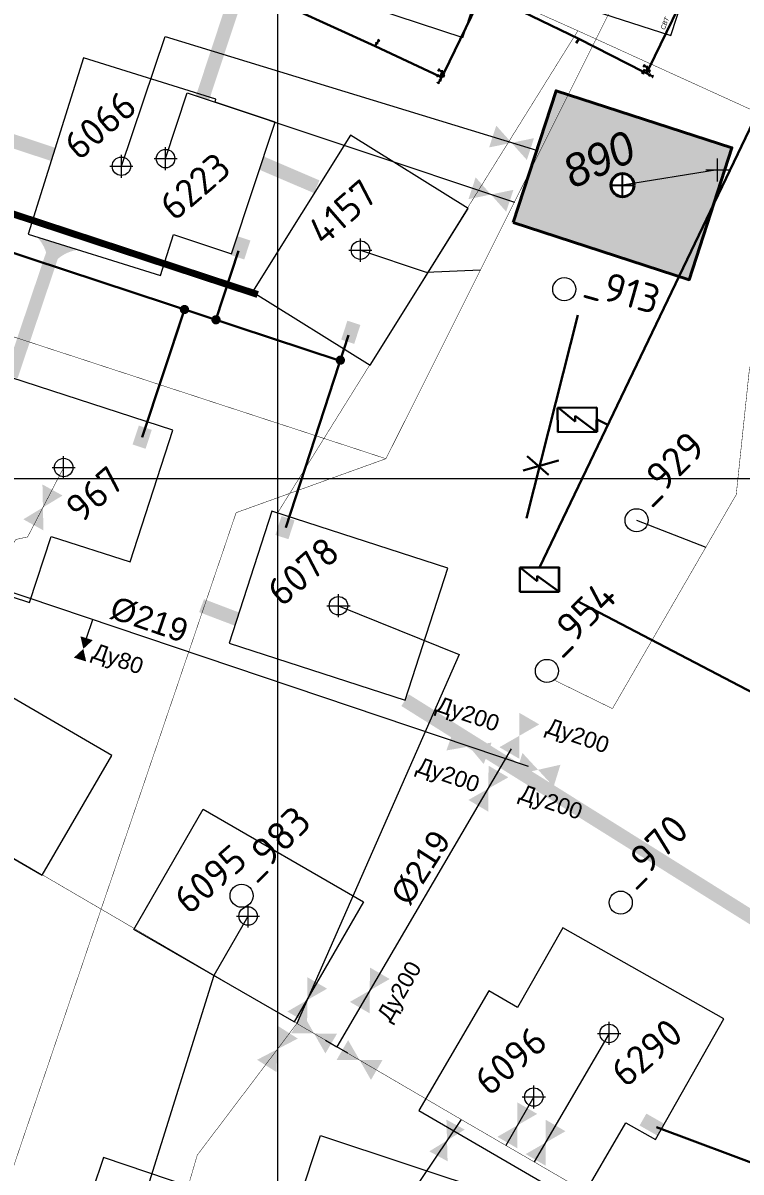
# Model space of a CAD drawing. Header units: millimetres. Extents: x 519 to 9564855, y -810 to 5021775.
# Drawn here: x 9524889.9 to 9525200.6, y 5000699.9 to 5001197.2 of the extents above; entities that cross this region are included whole.
import ezdxf
from ezdxf.enums import TextEntityAlignment as Align

# ---------------------------------------------------------------- set-up
doc = ezdxf.new("R2010")
doc.units = ezdxf.units.MM
doc.header["$LTSCALE"] = 2
doc.header["$MEASUREMENT"] = 0
doc.header["$PDMODE"] = 2
doc.header["$PDSIZE"] = 5
doc.linetypes.add('1', pattern=[0])
for name, color, linetype in [('160 скважин на 2012 год', 7, 'Continuous'), ('164 скв. на 2011 год (измененные)', 121, 'Continuous'), ('Existing roads', 41, 'Continuous'), ('GRID_PULKOVO', 7, 'Continuous'), ('OilColl&Flowlines', 3, 'Continuous'), ('OLD WELLS(dr.bfr2000)', 24, 'Continuous'), ('stage 7.frame', 7, 'Continuous'), ('Скважины на 2013 год.', 21, '1'), ('Скважины на 2014 год', 70, 'Continuous'), ('Скважины на 2015 год', 7, 'Continuous')]:
    doc.layers.add(name, color=color, linetype=linetype)
for name, color, linetype, lineweight in [('160 скважин на2012 год.Выкидные линии', 5, 'Continuous', 30), ('WELLS(drilled after 2000y)', 6, 'Continuous', 40), ('Нефтепровод Fiberclass', 14, 'g5_122_n', 30), ('Новый водовод', 5, 'g_122_vpr', 30), ('Скважины на 2023 год', 201, 'Continuous', 20), ('Скважины на 2024 год-125', 10, 'Continuous', 40), ('СНГ_трубопроводы', 244, 'Continuous', 50), ('ТХ_Проект. НГ', 244, 'g_122_n', 50), ('Электро', 1, 'Continuous', 30), ('Электроснаб', 1, 'Continuous', 18), ('Электроснабжене', 1, 'Continuous', 18)]:
    doc.layers.add(name, color=color, linetype=linetype, lineweight=lineweight)
doc.styles.add('92051501$0$STANDARD', font='simplex.shx')
doc.styles.add('Arial', font='arial.ttf', dxfattribs={"height": 30})
doc.styles.add('Elect', font='isocpeur.ttf')
doc.styles.add('GeoApp', font='', dxfattribs={"height": 1})
doc.styles.add('Line_GUGK', font='')
doc.styles.get('GeoApp').set_extended_font_data('D431', italic=True)
doc.styles.get('Line_GUGK').set_extended_font_data('Bm431', italic=True)
doc.linetypes.add('g5_122_n', pattern='A,1,-1,1.5,-0.3,["Н",GeoApp,S=1,R=0,X=0,Y=-0.5],-1.5,1.5,-1,4,-1,4,-1,3', length=20.8)
doc.linetypes.add('g_122_n', pattern='A,2,-2,3,-0.6,["Н",Line_GUGK,S=2,R=0,X=0,Y=-1],-3,3,-2,8,-2,8,-2,6', length=41.6)
doc.linetypes.add('g_122_vpr', pattern='A,2,-2,3,-0.6,["Впр",Line_GUGK,S=2,R=0,X=0,Y=-1],-6.4,3,-2,8,-2,8,-2,6', length=45)
doc.linetypes.add('WTR_LINE', pattern='A,0.5,-0.2,["W",92051501$0$STANDARD,S=0.1,R=0,X=-0.1,Y=-0.05],-0.05', length=0.75)

# ---------------------------------------------------------------- blocks, each defined once
blk = doc.blocks.new('Z')
at = {"lineweight": 9}
h = blk.add_hatch(dxfattribs=at)
h.set_pattern_fill('ANSI31', color=256, scale=0.05, style=0)
h.set_pattern_definition([(45, (13.5061613, 46.7154025), (-0.0044194174, 0.0044194174), [])])
h.paths.add_polyline_path([(-0.34, -0.18), (-0.34, 0.18), (-0.01, 0)])
h.paths.add_polyline_path([(0.01, 0), (0.34, -0.18), (0.34, 0.18)])
at = {"color": 7, "lineweight": 13, "flags": 128}
blk.add_lwpolyline([(-0.35, -0.19), (-0.35, 0.19), (0.35, -0.19), (0.35, 0.19), (-0.35, -0.19)], dxfattribs=at)

msp = doc.modelspace()

# ---------------------------------------------------------------- hatches: boundary and pattern name
at = {"layer": 'Existing roads', "lineweight": 0}
h = msp.add_hatch(color=256, dxfattribs=at)
h.paths.add_polyline_path([(9524902.13539, 5001094.45329), (9524900.54815, 5001095.05005, 0.155118741), (9524896.0155, 5001104.58706), (9524904.5711, 5001101.83392)])
h.paths.add_polyline_path([(9524903.66109, 5001093.87966), (9524902.13539, 5001094.45329), (9524904.5711, 5001101.83392), (9524913.36703, 5001099.00344, 0.161550784)])
at = {"layer": 'Скважины на 2024 год-125', "linetype": 'ByBlock', "lineweight": 0, "true_color": 0xadddf7}
h = msp.add_hatch(color=141, dxfattribs=at)
h.dxf.hatch_style = 1
h.paths.add_polyline_path([(9525196.61277, 5001143.17102), (9525120.52825, 5001167.89238), (9525101.98723, 5001110.82898), (9525178.07175, 5001086.10762)])
h.paths.add_polyline_path([(9525154.3, 5001127, -1), (9525144.3, 5001127, -1)], flags=16)
at = {"layer": 'Электро'}
for points in [[(9524980.00875, 5001096.72967), (9524985.62098, 5001094.87268), (9524988.32821, 5001103.05454), (9524982.71598, 5001104.91153)], [(9524937.3226, 5001014.77604), (9524942.93484, 5001012.91906), (9524945.64206, 5001021.10091), (9524940.02983, 5001022.9579)]]:
    msp.add_hatch(color=256, dxfattribs=at).paths.add_polyline_path(points)
at = {"layer": 'Электро', "ltscale": 0.5}
for points in [[(9525027.5995, 5001060.1606), (9525033.22187, 5001058.33455), (9525035.88401, 5001066.53119), (9525030.26163, 5001068.35724)], [(9524999.12486, 5000975.61975), (9525004.74724, 5000973.79369), (9525007.40937, 5000981.99033), (9525001.787, 5000983.81639)], [(9525164.16896, 5000715.80286), (9525167.09352, 5000720.94022), (9525159.60395, 5000725.20383), (9525156.67939, 5000720.06647)]]:
    msp.add_hatch(color=256, dxfattribs=at).paths.add_polyline_path(points)
at = {"layer": 'Электроснаб', "linetype": 'ByBlock', "lineweight": 0}
for points in [[(9524980.00875, 5001096.72967), (9524985.62098, 5001094.87268), (9524988.32821, 5001103.05454), (9524982.71598, 5001104.91153)], [(9524937.3226, 5001014.77604), (9524942.93484, 5001012.91906), (9524945.64206, 5001021.10091), (9524940.02983, 5001022.9579)]]:
    msp.add_hatch(color=1, dxfattribs=at).paths.add_polyline_path(points)
at = {"layer": 'Электроснаб', "linetype": 'ByBlock', "lineweight": 0, "ltscale": 0.5}
for points in [[(9525027.5995, 5001060.1606), (9525033.22187, 5001058.33455), (9525035.88401, 5001066.53119), (9525030.26163, 5001068.35724)], [(9524999.12486, 5000975.61975), (9525004.74724, 5000973.79369), (9525007.40937, 5000981.99033), (9525001.787, 5000983.81639)], [(9525164.16896, 5000715.80286), (9525167.09352, 5000720.94022), (9525159.60395, 5000725.20383), (9525156.67939, 5000720.06647)]]:
    msp.add_hatch(color=1, dxfattribs=at).paths.add_polyline_path(points)
at = {"layer": 'Электроснабжене', "linetype": 'ByBlock', "lineweight": 0}
for points in [[(9524980.00875, 5001096.72967), (9524985.62098, 5001094.87268), (9524988.32821, 5001103.05454), (9524982.71598, 5001104.91153)], [(9524937.3226, 5001014.77604), (9524942.93484, 5001012.91906), (9524945.64206, 5001021.10091), (9524940.02983, 5001022.9579)]]:
    msp.add_hatch(color=1, dxfattribs=at).paths.add_polyline_path(points)
at = {"layer": 'Электроснабжене', "linetype": 'ByBlock', "lineweight": 0, "ltscale": 0.5}
for points in [[(9525027.5995, 5001060.1606), (9525033.22187, 5001058.33455), (9525035.88401, 5001066.53119), (9525030.26163, 5001068.35724)], [(9524999.12486, 5000975.61975), (9525004.74724, 5000973.79369), (9525007.40937, 5000981.99033), (9525001.787, 5000983.81639)], [(9525164.16896, 5000715.80286), (9525167.09352, 5000720.94022), (9525159.60395, 5000725.20383), (9525156.67939, 5000720.06647)]]:
    msp.add_hatch(color=1, dxfattribs=at).paths.add_polyline_path(points)

# ---------------------------------------------------------------- linework, layer by layer
at = {"color": 3, "linetype": 'ByBlock', "lineweight": 0, "ltscale": 80}
msp.add_lwpolyline([(9524951.6, 5001138.5), (9524961.00138, 5001166.91308), (9525102.49846, 5001119.61509)], dxfattribs=at)
at = {"color": 3, "lineweight": 0, "const_width": 0.2}
for points in [[(9524760.836, 5000909.033), (9524802.246, 5000884.82), (9524805.995, 5000890.895), (9524809.991, 5000888.538), (9524806.519, 5000882.38), (9524826.889, 5000870.276), (9524886.787, 5000973.688), (9524891.927, 5000974.783), (9524907.5, 5001004.8)], [(9524826.889, 5000870.276), (9525079.476, 5000722.676), (9525079.476, 5000722.676), (9525079.476, 5000722.676)], [(9525079.476, 5000722.676), (9525148.287, 5000682.653), (9525151.999, 5000688.674), (9525155.961, 5000686.402), (9525152.466, 5000680.179), (9525295.689, 5000596.242), (9525295.689, 5000596.242)]]:
    msp.add_lwpolyline(points, dxfattribs=at)
at = {"layer": '160 скважин на 2012 год', "color": 0, "linetype": 'ByBlock', "lineweight": 0, "elevation": 0.00005}
for points in [[(9524875.72887, 5001036.16593), (9524860.48097, 5001041.13811), (9524835.66931, 5000965.04954), (9524892.73574, 5000946.44079), (9524902.04612, 5000974.99243)], [(9525150.71951, 5000721.25113), (9525163.56447, 5000713.99223), (9525193.09566, 5000766.24901), (9525123.41996, 5000805.62393), (9525103.92206, 5000771.12153)], [(9524965.62645, 5000628.93816), (9524981.2659, 5000623.63401), (9525000.54454, 5000680.47762), (9524924.75305, 5000706.18247), (9524919.98934, 5000692.13653)]]:
    msp.add_lwpolyline(points, dxfattribs=at)
at = {"layer": '160 скважин на 2012 год', "color": 0, "linetype": 'ByBlock', "lineweight": 0}
msp.add_circle((9525143.5, 5000759.9), 4, dxfattribs=at)
msp.add_point((9525143.5, 5000759.9), dxfattribs=at)
at = {"layer": '160 скважин на2012 год.Выкидные линии', "color": 3, "linetype": 'ByBlock', "lineweight": 0, "ltscale": 80, "const_width": 0.2}
msp.add_lwpolyline([(9524953, 5000665), (9524965.30577, 5000707.24628), (9525008.44491, 5000764.24547)], dxfattribs=at)
at = {"layer": '160 скважин на2012 год.Выкидные линии', "color": 3, "linetype": 'ByBlock', "lineweight": 0, "ltscale": 80}
msp.add_lwpolyline([(9525143.5, 5000759.9), (9525111.1379, 5000704.26028)], dxfattribs=at)
at = {"layer": '164 скв. на 2011 год (измененные)', "color": 0, "linetype": 'ByBlock', "lineweight": 0, "elevation": 0.00005}
for points in [[(9524955.04126, 5001105.66086), (9524980.1727, 5001097.34532), (9524999.02814, 5001154.33072), (9524973.00082, 5001162.94269)], [(9524879.95165, 5000838.90577), (9524898.18541, 5000828.34347), (9524928.3716, 5000880.22464), (9524859.1967, 5000920.4729), (9524829.01051, 5000868.59173), (9524862.79265, 5000848.90556)]]:
    msp.add_lwpolyline(points, dxfattribs=at)
at = {"layer": '164 скв. на 2011 год (измененные)', "color": 0, "linetype": 'ByBlock', "lineweight": 0}
msp.add_circle((9524951.6, 5001138.5), 4, dxfattribs=at)
msp.add_point((9524951.6, 5001138.5), dxfattribs=at)
at = {"layer": 'Existing roads', "linetype": 'ByBlock', "lineweight": 0, "const_width": 6, "flags": 128}
for points in [[(9524988.18027, 5001227.09315), (9524967.57245, 5001164.73883)], [(9524824.04407, 5001166.4255), (9524903.0285, 5001140.32151)], [(9524967.17726, 5000945.04228), (9524982.48333, 5000939.22075)], [(9525055.21178, 5000904.13582), (9525516.29964, 5000615.17589)]]:
    msp.add_lwpolyline(points, dxfattribs=at)
at = {"layer": 'Existing roads', "linetype": 'ByBlock', "lineweight": 0, "const_width": 6, "elevation": 0.00005, "flags": 128}
msp.add_lwpolyline([(9524993.1453, 5001136.55146), (9525017.01714, 5001126.33637)], dxfattribs=at)
at = {"layer": 'Existing roads', "lineweight": 0, "const_width": 5.7, "flags": 128}
msp.add_lwpolyline([(9524884.84429, 5001044.26016), (9524904.30132, 5001102.01524)], dxfattribs=at)
at = {"layer": 'GRID_PULKOVO', "lineweight": 0}
for p, q in [((9525000, 5011000), (9525000, 4992000)), ((9519000, 5001000), (9533000, 5001000))]:
    msp.add_line(p, q, dxfattribs=at)
at = {"layer": 'OilColl&Flowlines', "linetype": 'ByBlock', "lineweight": 0, "ltscale": 5}
msp.add_line((9524972.55704, 5000785.15443), (9524987.3, 5000810.7), dxfattribs=at)
at = {"layer": 'OilColl&Flowlines', "linetype": 'ByBlock', "lineweight": 0}
msp.add_line((9525079.476, 5000722.676), (9525047.2, 5000674.6), dxfattribs=at)
at = {"layer": 'OilColl&Flowlines', "lineweight": 0}
for points in [[(9525094.6846, 5001152.762), (9525101.29008, 5001145.34598), (9525091.56487, 5001143.33348)], [(9525111.01529, 5001147.35848), (9525107.89556, 5001137.92995), (9525101.29008, 5001145.34598)], [(9525085.74982, 5001130.38641), (9525092.3553, 5001122.97038), (9525082.6301, 5001120.95789)], [(9525102.08051, 5001124.98288), (9525098.96078, 5001115.55436), (9525092.3553, 5001122.97038)], [(9524898.33606, 5000997.4704), (9524907.03988, 5000992.68781), (9524898.54612, 5000987.54137)], [(9524890.05235, 5000982.39494), (9524898.54612, 5000987.54137), (9524898.75618, 5000977.61234)], [(9525081.03098, 5000718.28603), (9525073.36635, 5000713.5755), (9525073.11923, 5000722.56853)], [(9525073.61347, 5000704.58248), (9525065.70172, 5000708.86498), (9525073.36635, 5000713.5755)]]:
    msp.add_solid(points, dxfattribs=at)
at = {"layer": 'OilColl&Flowlines', "color": 5, "linetype": 'ByBlock', "lineweight": 0}
for points in [[(9524914.7887, 5000931.77407, -0.29243), (9524920.12348, 5000930.11661, -0.29243), (9524916.02069, 5000926.32528, -0.29243)], [(9524911.9179, 5000922.53395, -0.29243), (9524916.02069, 5000926.32528, -0.29243), (9524917.25269, 5000920.87649, -0.29243)], [(9525113.2572, 5000893.65567, -0.29243), (9525104.64601, 5000888.70822, -0.29243), (9525104.667, 5000898.63946, -0.29243)], [(9525073.08613, 5000882.35598, -0.29243), (9525082.86753, 5000884.07476, -0.29243), (9525076.48832, 5000891.68631, -0.29243)], [(9525089.24673, 5000876.46322, -0.29243), (9525092.64892, 5000885.79355, -0.29243), (9525082.86753, 5000884.07476, -0.29243)], [(9525104.62503, 5000878.77699, -0.29243), (9525096.03482, 5000883.76078, -0.29243), (9525104.64601, 5000888.70822, -0.29243)], [(9525103.05835, 5000871.80259, -0.29243), (9525106.00494, 5000881.28666, -0.29243), (9525112.74509, 5000873.9928, -0.29243)], [(9525119.48523, 5000866.69895, -0.29243), (9525112.74509, 5000873.9928, -0.29243), (9525122.43182, 5000876.18301, -0.29243)], [(9525091.17099, 5000855.9129, -0.29243), (9525091.25401, 5000865.84381, -0.29243), (9525082.61208, 5000860.95026, -0.29243)], [(9525048.57441, 5000783.45221), (9525039.96322, 5000778.50476), (9525039.9842, 5000788.436)], [(9525039.94223, 5000768.57353), (9525031.35202, 5000773.55732), (9525039.96322, 5000778.50476)], [(9525010.96359, 5000768.52492), (9525005.92623, 5000759.96601), (9525015.85714, 5000759.88299)], [(9525025.78805, 5000759.79997), (9525015.85714, 5000759.88299), (9525020.7507, 5000751.24106)], [(9525030.57424, 5000757.00315), (9525035.52169, 5000748.39195), (9525025.59045, 5000748.41294)], [(9525045.45292, 5000748.37097), (9525040.46913, 5000739.78076), (9525035.52169, 5000748.39195)]]:
    msp.add_solid(points, dxfattribs=at)
at = {"layer": 'OilColl&Flowlines', "linetype": 'ByBlock', "lineweight": 0}
for points in [[(9525021.48759, 5000779.27194), (9525012.8764, 5000774.32449), (9525012.89738, 5000784.25573)], [(9525012.85541, 5000764.39326), (9525004.26521, 5000769.37705), (9525012.8764, 5000774.32449)], [(9525008.80457, 5000757.68181), (9525000, 5000753.08731), (9525000.42333, 5000763.00954)], [(9524999.57667, 5000743.16509), (9524991.19543, 5000748.49282), (9525000, 5000753.08731)], [(9525112.39456, 5000725.07113), (9525103.78337, 5000720.12368), (9525103.80435, 5000730.05491)], [(9525124.61449, 5000717.57275), (9525116.0033, 5000712.6253), (9525116.02428, 5000722.55653)], [(9525103.76238, 5000710.19245), (9525095.17217, 5000715.17624), (9525103.78337, 5000720.12368)], [(9525115.98232, 5000702.69407), (9525107.39211, 5000707.67786), (9525116.0033, 5000712.6253)]]:
    msp.add_solid(points, dxfattribs=at)
at = {"layer": 'OLD WELLS(dr.bfr2000)', "lineweight": 0}
for centre in [(9525124.1, 5001082), (9525155.4, 5000982), (9525116.6, 5000916.8), (9524984.5, 5000819.5), (9525148.5, 5000816.5)]:
    msp.add_circle(centre, 5, dxfattribs=at)
at = {"layer": 'WELLS(drilled after 2000y)', "color": 6, "linetype": 'ByBlock', "lineweight": 0, "ltscale": 50}
msp.add_line((9525155.4, 5000982), (9525185.32357, 5000970.31824), dxfattribs=at)
at = {"layer": 'WELLS(drilled after 2000y)', "color": 0, "linetype": 'ByBlock', "lineweight": 0}
for points in [[(9525014.09846, 5001246.04734), (9525004.18202, 5001216.07759), (9525080.16254, 5001190.93701), (9525099.01798, 5001247.92241), (9525059.51631, 5001260.9928)], [(9524902.05789, 5000975.02851), (9524936.31178, 5000963.93582), (9524954.79691, 5001021.01734), (9524878.68822, 5001045.66418), (9524875.62346, 5001036.2003)]]:
    msp.add_lwpolyline(points, dxfattribs=at)
at = {"layer": 'WELLS(drilled after 2000y)', "color": 6, "linetype": 'ByBlock', "lineweight": 0, "ltscale": 50, "const_width": 0.2}
for points in [[(9525129.97404, 5001193.83582), (9525087.40966, 5001212.83944)], [(9525144.93458, 5000900.46316), (9525198.49058, 5000993.09134), (9525204.24745, 5001048.00357), (9525250.16334, 5001139.09355)], [(9525144.93458, 5000900.46316), (9525119.67471, 5000912.85714)]]:
    msp.add_lwpolyline(points, dxfattribs=at)
at = {"layer": 'WELLS(drilled after 2000y)', "color": 6, "linetype": 'ByBlock', "lineweight": 0, "ltscale": 5, "const_width": 0.2}
msp.add_lwpolyline([(9525000, 5000985.08316), (9525129.97404, 5001193.83582), (9525129.97404, 5001193.83582), (9525340.44892, 5001097.97144), (9525431.91157, 5001056.42043), (9525449.5737, 5001037.52868), (9525675.67765, 5000934.6278), (9525677.27178, 5000933.90294), (9525744.09051, 5000863.14664), (9526124.34331, 5000689.43657), (9526177.94203, 5000632.05907), (9526370.8544, 5000530.5347)], dxfattribs=at)
at = {"layer": 'WELLS(drilled after 2000y)', "color": 0, "linetype": 'ByBlock', "lineweight": 0, "flags": 128}
msp.add_lwpolyline([(9525049.30448, 5000642.29151), (9524999.78202, 5000658.67759), (9525018.63745, 5000715.66299), (9525094.61798, 5000690.52241), (9525079.01794, 5000643.37556)], dxfattribs=at)
at = {"layer": 'WELLS(drilled after 2000y)', "color": 0, "linetype": 'ByBlock', "lineweight": 0}
msp.add_circle((9524907.5, 5001004.8), 4, dxfattribs=at)
msp.add_point((9524907.5, 5001004.8), dxfattribs=at)
at = {"layer": 'Нефтепровод Fiberclass', "elevation": -0.8405}
for points in [[(9525181.56732, 5001221.10158), (9525180.97027, 5001219.45497), (9525160.71551, 5001177.53843), (9525160.37057, 5001176.61576), (9525159.61849, 5001175.41631), (9525160.94267, 5001174.81913)], [(9524988.12305, 5001212.10904), (9524989.08887, 5001211.5513), (9525042.30726, 5001187.10486), (9525069.93591, 5001174.11654), (9525070.90641, 5001173.47978), (9525071.39468, 5001174.59307), (9525072.14928, 5001175.71315), (9525088.37617, 5001209.59531), (9525088.8372, 5001210.64298), (9525089.76185, 5001210.03783), (9525130.40771, 5001190.34269), (9525158.42583, 5001176.10603), (9525159.61849, 5001175.41631)]]:
    msp.add_lwpolyline(points, dxfattribs=at)
at = {"layer": 'Нефтепровод Fiberclass', "ltscale": 0.5}
for points, elevation in [([(9525129.23013, 5001188.469), (9525130.40771, 5001190.34269)], -2.1836), ([(9525042.86818, 5001188.3362), (9525042.30726, 5001187.10486), (9525042.30726, 5001187.10486)], -1.2055), ([(9525071.24762, 5001176.17311), (9525072.14928, 5001175.71315)], -1.218), ([(9525160.01679, 5001177.98733), (9525160.71551, 5001177.53843)], -1.2359), ([(9525070.42061, 5001172.61448), (9525070.90641, 5001173.47978)], -1.7907)]:
    msp.add_lwpolyline(points, dxfattribs=dict(at, elevation=elevation))
at = {"layer": 'Новый водовод', "color": 5, "linetype": 'WTR_LINE', "lineweight": 0, "ltscale": 40, "const_width": 3}
msp.add_lwpolyline([(9524632.85739, 5001197.79891), (9524991.48375, 5001079.68459)], dxfattribs=at)
at = {"layer": 'Скважины на 2013 год.', "color": 3, "linetype": 'ByBlock', "lineweight": 0, "ltscale": 5}
for p, q in [((9524932.5, 5001135.2), (9524951.43891, 5001191.38401)), ((9524951.43891, 5001191.38401), (9525112.11542, 5001142.09204)), ((9525035.9, 5001098.9), (9525064.3387, 5001089.34803)), ((9525064.3387, 5001089.34803), (9525087.85656, 5001090.36337)), ((9525026.4, 5000945), (9525078.6119, 5000923.83417)), ((9525078.6119, 5000923.83417), (9525008.44491, 5000764.24547)), ((9525110.9, 5000732.4), (9525098.74811, 5000711.46663))]:
    msp.add_line(p, q, dxfattribs=at)
at = {"layer": 'Скважины на 2013 год.', "color": 5, "linetype": 'ByBlock', "lineweight": 0, "ltscale": 5}
for p, q in [((9524917.45609, 5000930.94534, -0.29243), (9524920.16634, 5000938.97707, -0.29243)), ((9525020.86289, 5000756.92675), (9525025.67586, 5000754.11428)), ((9525030.48883, 5000751.3018), (9525025.67586, 5000754.11428))]:
    msp.add_line(p, q, dxfattribs=at)
at = {"layer": 'Скважины на 2013 год.', "color": 0, "linetype": 'ByBlock', "lineweight": 0}
for points in [[(9524973.00082, 5001162.94269), (9524973.3928, 5001164.19289), (9524916.14081, 5001182.14309), (9524892.2072, 5001105.80711), (9524949.45919, 5001087.85691), (9524955.04126, 5001105.66086)], [(9525103.92206, 5000771.12153), (9525091.41256, 5000778.40528), (9525061.2393, 5000726.54417), (9525130.38745, 5000686.31316), (9525150.71951, 5000721.25113)]]:
    msp.add_lwpolyline(points, dxfattribs=at)
for points in [[(9525031.64834, 5001148.71891), (9524989.26431, 5001080.86912), (9525040.15166, 5001049.08109), (9525082.53569, 5001116.93088)], [(9524979.10309, 5000928.78266), (9525055.21178, 5000904.13582), (9525073.69691, 5000961.21734), (9524997.58822, 5000985.86418)]]:
    msp.add_lwpolyline(points, close=True, dxfattribs=at)
for centre in [(9524932.5, 5001135.2), (9525035.9, 5001098.9), (9525026.4, 5000945), (9525110.9, 5000732.35922)]:
    msp.add_circle(centre, 4, dxfattribs=at)
for p in [(9524932.5, 5001135.2), (9525035.9, 5001098.9), (9525026.4, 5000945), (9525110.9, 5000732.4)]:
    msp.add_point(p, dxfattribs=at)
at = {"layer": 'Скважины на 2014 год', "color": 0, "linetype": 'ByBlock', "lineweight": 0}
msp.add_lwpolyline([(9524937.88103, 5000804.90684), (9524967.88897, 5000856.89132), (9525037.20161, 5000816.88074), (9525007.19367, 5000764.89626), (9524937.88103, 5000804.90684)], dxfattribs=at)
msp.add_circle((9524987.3, 5000810.7), 4, dxfattribs=at)
msp.add_point((9524987.3, 5000810.7), dxfattribs=at)
at = {"layer": 'Скважины на 2015 год', "color": 3, "linetype": 'ByBlock', "lineweight": 0, "ltscale": 5}
msp.add_line((9524932.5, 5000656.6), (9524972.55704, 5000785.15443), dxfattribs=at)
at = {"layer": 'Скважины на 2023 год', "color": 0, "linetype": 'ByBlock', "lineweight": 0}
msp.add_lwpolyline([(9525094.10241, 5001216.44789), (9525170.18693, 5001191.72653), (9525188.72795, 5001248.78992), (9525112.64343, 5001273.51128)], close=True, dxfattribs=at)
at = {"layer": 'Скважины на 2024 год-125', "color": 5, "linetype": 'ByBlock', "lineweight": 0}
msp.add_line((9525190.4, 5001133.6), (9525149.34, 5001126.96), dxfattribs=at)
at = {"layer": 'Скважины на 2024 год-125'}
msp.add_lwpolyline([(9525101.98723, 5001110.82898), (9525178.07175, 5001086.10762), (9525196.61277, 5001143.17102), (9525120.52825, 5001167.89238)], close=True, dxfattribs=at)
at = {"layer": 'Скважины на 2024 год-125', "ltscale": 50}
msp.add_circle((9525149.3, 5001127), 5, dxfattribs=at)
at = {"layer": 'Скважины на 2024 год-125', "linetype": 'ByBlock', "lineweight": 0}
msp.add_point((9525190.4, 5001133.6), dxfattribs=at)
at = {"layer": 'Скважины на 2024 год-125', "lineweight": 25}
msp.add_point((9525149.3, 5001127), dxfattribs=at)
at = {"layer": 'СНГ_трубопроводы', "color": 3, "lineweight": 0, "ltscale": 2}
for p, q in [((9525108.66103, 5000875.37094, -0.29243), (9524581.2919, 5001053.32772, -0.29243)), ((9524917.45609, 5000930.94534, -0.29243), (9524920.16634, 5000938.97707, -0.29243)), ((9525101.05507, 5000883.00323), (9525025.67586, 5000754.11428)), ((9525020.86289, 5000756.92675), (9525025.67586, 5000754.11428)), ((9525030.48883, 5000751.3018), (9525025.67586, 5000754.11428))]:
    msp.add_line(p, q, dxfattribs=at)
at = {"layer": 'СНГ_трубопроводы', "color": 3, "linetype": 'ByBlock', "lineweight": 0, "ltscale": 5, "const_width": 0.2}
for points in [[(9525447.66885, 5001809.29302), (9525046.95147, 5001008.63219), (9524982.13208, 5000985.28045), (9524803.55085, 5000460.65023)], [(9523674.03285, 5001457.98092), (9525046.95147, 5001008.63219)]]:
    msp.add_lwpolyline(points, dxfattribs=at)
at = {"layer": 'СНГ_трубопроводы', "color": 3, "lineweight": 0, "ltscale": 2}
for points in [[(9524914.7887, 5000931.77407, -0.29243), (9524920.12348, 5000930.11661, -0.29243), (9524916.02069, 5000926.32528, -0.29243)], [(9524911.9179, 5000922.53395, -0.29243), (9524916.02069, 5000926.32528, -0.29243), (9524917.25269, 5000920.87649, -0.29243)], [(9525113.2572, 5000893.65567, -0.29243), (9525104.64601, 5000888.70822, -0.29243), (9525104.667, 5000898.63946, -0.29243)], [(9525073.08613, 5000882.35598, -0.29243), (9525082.86753, 5000884.07476, -0.29243), (9525076.48832, 5000891.68631, -0.29243)], [(9525089.24673, 5000876.46322, -0.29243), (9525092.64892, 5000885.79355, -0.29243), (9525082.86753, 5000884.07476, -0.29243)], [(9525104.62503, 5000878.77699, -0.29243), (9525096.03482, 5000883.76078, -0.29243), (9525104.64601, 5000888.70822, -0.29243)], [(9525103.05835, 5000871.80259, -0.29243), (9525106.00494, 5000881.28666, -0.29243), (9525112.74509, 5000873.9928, -0.29243)], [(9525099.89594, 5000870.73737, -0.29243), (9525091.33703, 5000875.77472, -0.29243), (9525091.25401, 5000865.84381, -0.29243)], [(9525119.48523, 5000866.69895, -0.29243), (9525112.74509, 5000873.9928, -0.29243), (9525122.43182, 5000876.18301, -0.29243)], [(9525091.17099, 5000855.9129, -0.29243), (9525091.25401, 5000865.84381, -0.29243), (9525082.61208, 5000860.95026, -0.29243)], [(9525048.57441, 5000783.45221), (9525039.96322, 5000778.50476), (9525039.9842, 5000788.436)], [(9525039.94223, 5000768.57353), (9525031.35202, 5000773.55732), (9525039.96322, 5000778.50476)], [(9525010.96359, 5000768.52492), (9525005.92623, 5000759.96601), (9525015.85714, 5000759.88299)], [(9525025.78805, 5000759.79997), (9525015.85714, 5000759.88299), (9525020.7507, 5000751.24106)], [(9525030.57424, 5000757.00315), (9525035.52169, 5000748.39195), (9525025.59045, 5000748.41294)], [(9525045.45292, 5000748.37097), (9525040.46913, 5000739.78076), (9525035.52169, 5000748.39195)]]:
    msp.add_solid(points, dxfattribs=at)
at = {"layer": 'Электро', "ltscale": 0.5}
for p, q in [((9525214.86677, 5001173.51837, 0), (9525113.3422, 5000961.58187, 0)), ((9525027.12522, 5001050.99469), (9524877.7036, 5001100.2126, 0)), ((9524973.39614, 5001068.69249, 0), (9524983.11437, 5001098.60394, 0)), ((9524941.48233, 5001017.93848, 0), (9524959.76174, 5001073.18351, 0)), ((9524955.27905, 5001059.63527, 0), (9524959.76174, 5001073.18351, 0)), ((9525003.6825, 5000978.84541), (9525030.72061, 5001062.06016)), ((9525163.93843, 5000719.29963), (9525483.28825, 5000599.95696, -0.00006))]:
    msp.add_line(p, q, dxfattribs=at)
at = {"layer": 'Электро', "ltscale": 0.005}
for p, q in [((9525107.78626, 5000982.93998, 0), (9525130.00892, 5001070.77178, 0)), ((9525104.81799, 5000961.5297, 0), (9525121.86642, 5000961.63404, 0)), ((9525104.88269, 5000950.95735, 0), (9525104.81799, 5000961.5297, 0)), ((9525121.76916, 5000961.53559, 0), (9525105.17357, 5000961.43403, 0)), ((9525105.17357, 5000961.43403, 0), (9525112.38534, 5000955.60679, 0)), ((9525121.69547, 5000951.09313, 0), (9525121.76916, 5000961.53559, 0)), ((9525121.86642, 5000961.63404, 0), (9525121.93112, 5000951.06169, 0)), ((9525112.38534, 5000955.60679, 0), (9525112.37081, 5000957.98203, 0)), ((9525112.37081, 5000957.98203, 0), (9525121.69547, 5000951.09313, 0)), ((9525121.93112, 5000951.06169, 0), (9525104.88269, 5000950.95735, 0)), ((9525129.4943, 5000947.08874, 0), (9525279.21327, 5000868.78279, 0))]:
    msp.add_line(p, q, dxfattribs=at)
at = {"layer": 'Электро'}
for p, q in [((9525121.19693, 5001030.71485), (9525138.24536, 5001030.81919)), ((9525121.26163, 5001020.1425), (9525121.19693, 5001030.71485)), ((9525138.14811, 5001030.72074), (9525121.55251, 5001030.61917)), ((9525121.55251, 5001030.61917), (9525128.76429, 5001024.79194)), ((9525138.07442, 5001020.27828), (9525138.14811, 5001030.72074)), ((9525138.24536, 5001030.81919), (9525138.31006, 5001020.24684)), ((9525128.76429, 5001024.79194), (9525128.74975, 5001027.16717)), ((9525128.74975, 5001027.16717), (9525138.07442, 5001020.27828)), ((9525138.31006, 5001020.24684), (9525121.26163, 5001020.1425))]:
    msp.add_line(p, q, dxfattribs=at)
at = {"layer": 'Электро', "ltscale": 25}
for p, q in [((9525138.27771, 5001025.53301), (9525142.91319, 5001023.31246, 0)), ((9525108.08115, 5001009.76246), (9525117.22598, 5001001.6956)), ((9525121.64858, 5001007.7911), (9525106.26353, 5001003.48519))]:
    msp.add_line(p, q, dxfattribs=at)
at = {"layer": 'Электро', "ltscale": 50, "const_width": 2, "elevation": 0}
for points in [[(9524958.81069, 5001073.49253, 1), (9524960.7128, 5001072.8745, 1)], [(9524972.46307, 5001069.05687, 1), (9524974.36518, 5001068.43883, 1)]]:
    msp.add_lwpolyline(points, format="xyb", close=True, dxfattribs=at)
at = {"layer": 'Электро', "ltscale": 50, "const_width": 2}
msp.add_lwpolyline([(9525026.26273, 5001051.5763, 1), (9525028.16484, 5001050.95826, 1)], format="xyb", close=True, dxfattribs=at)
at = {"layer": 'Электроснаб', "color": 1, "linetype": 'ByBlock', "lineweight": 0, "ltscale": 0.5}
for p, q in [((9525214.86677, 5001173.51837, 0), (9525113.3422, 5000961.58187, 0)), ((9525027.12522, 5001050.99469), (9524877.7036, 5001100.2126, 0)), ((9524973.39614, 5001068.69249, 0), (9524983.11437, 5001098.60394, 0)), ((9524941.48233, 5001017.93848, 0), (9524959.76174, 5001073.18351, 0)), ((9524955.27905, 5001059.63527, 0), (9524959.76174, 5001073.18351, 0)), ((9525003.6825, 5000978.84541), (9525030.72061, 5001062.06016))]:
    msp.add_line(p, q, dxfattribs=at)
at = {"layer": 'Электроснаб', "color": 1, "linetype": 'ByBlock', "lineweight": 0, "ltscale": 0.005}
for p, q in [((9525107.78626, 5000982.93998, 0), (9525130.00892, 5001070.77178, 0)), ((9525104.81799, 5000961.5297, 0), (9525121.86642, 5000961.63404, 0)), ((9525104.88269, 5000950.95735, 0), (9525104.81799, 5000961.5297, 0)), ((9525121.76916, 5000961.53559, 0), (9525105.17357, 5000961.43403, 0)), ((9525105.17357, 5000961.43403, 0), (9525112.38534, 5000955.60679, 0)), ((9525121.69547, 5000951.09313, 0), (9525121.76916, 5000961.53559, 0)), ((9525121.86642, 5000961.63404, 0), (9525121.93112, 5000951.06169, 0)), ((9525112.38534, 5000955.60679, 0), (9525112.37081, 5000957.98203, 0)), ((9525112.37081, 5000957.98203, 0), (9525121.69547, 5000951.09313, 0)), ((9525121.93112, 5000951.06169, 0), (9525104.88269, 5000950.95735, 0)), ((9525129.4943, 5000947.08874, 0), (9525279.21327, 5000868.78279, 0))]:
    msp.add_line(p, q, dxfattribs=at)
at = {"layer": 'Электроснаб', "color": 1, "linetype": 'ByBlock', "lineweight": 0}
for p, q in [((9525121.19693, 5001030.71485), (9525138.24536, 5001030.81919)), ((9525121.26163, 5001020.1425), (9525121.19693, 5001030.71485)), ((9525138.14811, 5001030.72074), (9525121.55251, 5001030.61917)), ((9525121.55251, 5001030.61917), (9525128.76429, 5001024.79194)), ((9525138.07442, 5001020.27828), (9525138.14811, 5001030.72074)), ((9525138.24536, 5001030.81919), (9525138.31006, 5001020.24684)), ((9525128.76429, 5001024.79194), (9525128.74975, 5001027.16717)), ((9525128.74975, 5001027.16717), (9525138.07442, 5001020.27828)), ((9525138.31006, 5001020.24684), (9525121.26163, 5001020.1425))]:
    msp.add_line(p, q, dxfattribs=at)
at = {"layer": 'Электроснаб', "color": 1, "linetype": 'ByBlock', "lineweight": 0, "ltscale": 25}
for p, q in [((9525138.27771, 5001025.53301), (9525142.91319, 5001023.31246, 0)), ((9525108.08115, 5001009.76246), (9525117.22598, 5001001.6956)), ((9525121.64858, 5001007.7911), (9525106.26353, 5001003.48519))]:
    msp.add_line(p, q, dxfattribs=at)
at = {"layer": 'Электроснаб', "color": 1, "linetype": 'ByBlock', "lineweight": 0, "ltscale": 50, "const_width": 2, "elevation": 0}
for points in [[(9524958.81069, 5001073.49253, 1), (9524960.7128, 5001072.8745, 1)], [(9524972.46307, 5001069.05687, 1), (9524974.36518, 5001068.43883, 1)]]:
    msp.add_lwpolyline(points, format="xyb", close=True, dxfattribs=at)
at = {"layer": 'Электроснаб', "color": 1, "linetype": 'ByBlock', "lineweight": 0, "ltscale": 50, "const_width": 2}
msp.add_lwpolyline([(9525026.26273, 5001051.5763, 1), (9525028.16484, 5001050.95826, 1)], format="xyb", close=True, dxfattribs=at)
at = {"layer": 'Электроснабжене', "color": 1, "linetype": 'ByBlock', "lineweight": 0, "ltscale": 0.5}
for p, q in [((9525214.86677, 5001173.51837, 0), (9525113.3422, 5000961.58187, 0)), ((9525027.12522, 5001050.99469), (9524877.7036, 5001100.2126, 0)), ((9524973.39614, 5001068.69249, 0), (9524983.11437, 5001098.60394, 0)), ((9524941.48233, 5001017.93848, 0), (9524959.76174, 5001073.18351, 0)), ((9524955.27905, 5001059.63527, 0), (9524959.76174, 5001073.18351, 0)), ((9525003.6825, 5000978.84541), (9525030.72061, 5001062.06016))]:
    msp.add_line(p, q, dxfattribs=at)
at = {"layer": 'Электроснабжене', "color": 1, "linetype": 'ByBlock', "lineweight": 0, "ltscale": 0.005}
for p, q in [((9525107.78626, 5000982.93998, 0), (9525130.00892, 5001070.77178, 0)), ((9525104.81799, 5000961.5297, 0), (9525121.86642, 5000961.63404, 0)), ((9525104.88269, 5000950.95735, 0), (9525104.81799, 5000961.5297, 0)), ((9525121.76916, 5000961.53559, 0), (9525105.17357, 5000961.43403, 0)), ((9525105.17357, 5000961.43403, 0), (9525112.38534, 5000955.60679, 0)), ((9525121.69547, 5000951.09313, 0), (9525121.76916, 5000961.53559, 0)), ((9525121.86642, 5000961.63404, 0), (9525121.93112, 5000951.06169, 0)), ((9525112.38534, 5000955.60679, 0), (9525112.37081, 5000957.98203, 0)), ((9525112.37081, 5000957.98203, 0), (9525121.69547, 5000951.09313, 0)), ((9525121.93112, 5000951.06169, 0), (9525104.88269, 5000950.95735, 0)), ((9525129.4943, 5000947.08874, 0), (9525279.21327, 5000868.78279, 0))]:
    msp.add_line(p, q, dxfattribs=at)
at = {"layer": 'Электроснабжене', "color": 1, "linetype": 'ByBlock', "lineweight": 0}
for p, q in [((9525121.19693, 5001030.71485), (9525138.24536, 5001030.81919)), ((9525121.26163, 5001020.1425), (9525121.19693, 5001030.71485)), ((9525138.14811, 5001030.72074), (9525121.55251, 5001030.61917)), ((9525121.55251, 5001030.61917), (9525128.76429, 5001024.79194)), ((9525138.07442, 5001020.27828), (9525138.14811, 5001030.72074)), ((9525138.24536, 5001030.81919), (9525138.31006, 5001020.24684)), ((9525128.76429, 5001024.79194), (9525128.74975, 5001027.16717)), ((9525128.74975, 5001027.16717), (9525138.07442, 5001020.27828)), ((9525138.31006, 5001020.24684), (9525121.26163, 5001020.1425))]:
    msp.add_line(p, q, dxfattribs=at)
at = {"layer": 'Электроснабжене', "color": 1, "linetype": 'ByBlock', "lineweight": 0, "ltscale": 25}
for p, q in [((9525138.27771, 5001025.53301), (9525142.91319, 5001023.31246, 0)), ((9525108.08115, 5001009.76246), (9525117.22598, 5001001.6956)), ((9525121.64858, 5001007.7911), (9525106.26353, 5001003.48519))]:
    msp.add_line(p, q, dxfattribs=at)
at = {"layer": 'Электроснабжене', "color": 1, "linetype": 'ByBlock', "lineweight": 0, "ltscale": 50, "const_width": 2, "elevation": 0}
for points in [[(9524958.81069, 5001073.49253, 1), (9524960.7128, 5001072.8745, 1)], [(9524972.46307, 5001069.05687, 1), (9524974.36518, 5001068.43883, 1)]]:
    msp.add_lwpolyline(points, format="xyb", close=True, dxfattribs=at)
at = {"layer": 'Электроснабжене', "color": 1, "linetype": 'ByBlock', "lineweight": 0, "ltscale": 50, "const_width": 2}
msp.add_lwpolyline([(9525026.26273, 5001051.5763, 1), (9525028.16484, 5001050.95826, 1)], format="xyb", close=True, dxfattribs=at)

# ---------------------------------------------------------------- block references
at = {"layer": 'ТХ_Проект. НГ', "ltscale": 0.3, "xscale": 2.571222249723858, "yscale": 2.571222249723858, "zscale": 2.571222249723858}
for p, rotation in [((9525043.40411, 5001189.0344, -0.8405), 52.67630590819724), ((9525159.21506, 5001178.36236), 332.7213344929216), ((9525069.93591, 5001174.11654, -0.8405), 332.7213344929216), ((9525070.46114, 5001176.5384), 332.7213344929216), ((9525071.40012, 5001174.59332), 332.7213344929216), ((9525158.42232, 5001176.10058), 58.55220948556103), ((9525160.38095, 5001176.60539), 332.7213344929216), ((9525161.7279, 5001174.39295), 332.7213344929216), ((9525069.97701, 5001171.83431, -0.8405), 52.67630590819724)]:
    msp.add_blockref('Z', p, dxfattribs=dict(at, rotation=rotation))

# ---------------------------------------------------------------- texts
at = {"layer": '160 скважин на 2012 год', "color": 0, "linetype": 'ByBlock', "lineweight": 0, "style": 'Elect'}
msp.add_text('6290', height=12, rotation=41, dxfattribs=at).set_placement((9525150.79853, 5000735.98257))
at = {"layer": '164 скв. на 2011 год (измененные)', "color": 0, "linetype": 'ByBlock', "lineweight": 0, "style": 'Elect'}
msp.add_text('6223', height=12, rotation=41, dxfattribs=at).set_placement((9524955.54914, 5001110.96988))
at = {"layer": 'OLD WELLS(dr.bfr2000)', "lineweight": 0, "style": 'Elect'}
for s, rotation, p in [(' _913', 344.3033897, (9525124.1, 5001082)), (' _929', 44.9999999, (9525155.4, 5000982)), (' _954', 44.9999999, (9525116.6, 5000916.8)), (' _983', 44.9999999, (9524984.5, 5000819.5)), (' _970', 44.9999999, (9525148.5, 5000816.5))]:
    msp.add_text(s, height=12.5, rotation=rotation, dxfattribs=at).set_placement(p)
at = {"layer": 'stage 7.frame', "color": 5, "lineweight": 0, "style": 'Arial'}
for s, height, rotation, p in [('%%C219', 10, 341.0854858, (9524926.77359, 5000939.95135, -0.29243)), ('Ду80', 7, 341.0854858, (9524919.30398, 5000922.42534, -0.29243)), ('Ду200', 7, 341.0854858, (9525068.18117, 5000899.42863, -0.29243)), ('Ду200', 7, 341.0854858, (9525115.68542, 5000890.04402, -0.29243)), ('Ду200', 7, 341.0854858, (9525059.6148, 5000873.09064, -0.29243)), ('Ду200', 7, 341.0854858, (9525104.11211, 5000861.323, -0.29243)), ('%%C219', 10, 57.4009041, (9525056.91346, 5000814.66815)), ('Ду200', 7, 59.9980929, (9525048.71044, 5000764.36038))]:
    msp.add_text(s, height=height, rotation=rotation, dxfattribs=at).set_placement(p)
at = {"layer": 'WELLS(drilled after 2000y)', "color": 0, "linetype": 'ByBlock', "lineweight": 0, "style": 'Elect'}
msp.add_text('967', height=12, rotation=41, dxfattribs=at).set_placement((9524915.00353, 5000980.3011))
at = {"layer": 'Нефтепровод Fiberclass', "linetype": 'ByBlock', "lineweight": 0, "style": 'GeoApp'}
msp.add_text('СВТ', height=2, rotation=68.4903794, dxfattribs=at).set_placement((9525167.58416, 5001197.04637, -0.8405), align=Align.MIDDLE_CENTER)
at = {"layer": 'Скважины на 2013 год.', "color": 0, "linetype": 'ByBlock', "lineweight": 0, "style": 'Elect'}
for s, p in [('6066', (9524914.236, 5001137.19791)), ('4157', (9525019.86257, 5001100.30674)), ('6078', (9525002.01259, 5000944.08807)), ('6096', (9525091.78227, 5000732.29309))]:
    msp.add_text(s, height=12, rotation=41, dxfattribs=at).set_placement(p)
at = {"layer": 'Скважины на 2014 год', "color": 0, "linetype": 'ByBlock', "lineweight": 0, "style": 'Elect'}
msp.add_text('6095', height=12, rotation=41, dxfattribs=at).set_placement((9524961.77179, 5000810.83945))
at = {"layer": 'Скважины на 2024 год-125', "lineweight": 0, "style": 'Line_GUGK'}
msp.add_text('890', height=14, rotation=24.5360476, dxfattribs=at).set_placement((9525129.51401, 5001121.52923), align=Align.BOTTOM_LEFT)
at = {"layer": 'СНГ_трубопроводы', "color": 3, "lineweight": 0, "ltscale": 2, "style": 'Arial'}
for s, height, rotation, p in [('%%C219', 10, 341.0854858, (9524926.77359, 5000939.95135, -0.29243)), ('Ду80', 7, 341.0854858, (9524919.30398, 5000922.42534, -0.29243)), ('Ду200', 7, 341.0854858, (9525068.18117, 5000899.42863, -0.29243)), ('Ду200', 7, 341.0854858, (9525115.68542, 5000890.04402, -0.29243)), ('Ду200', 7, 341.0854858, (9525059.6148, 5000873.09064, -0.29243)), ('Ду200', 7, 341.0854858, (9525104.11211, 5000861.323, -0.29243)), ('%%C219', 10, 57.4009041, (9525056.91346, 5000814.66815)), ('Ду200', 7, 59.9980929, (9525048.71044, 5000764.36038))]:
    msp.add_text(s, height=height, rotation=rotation, dxfattribs=at).set_placement(p)

doc.saveas('drawing.dxf')
